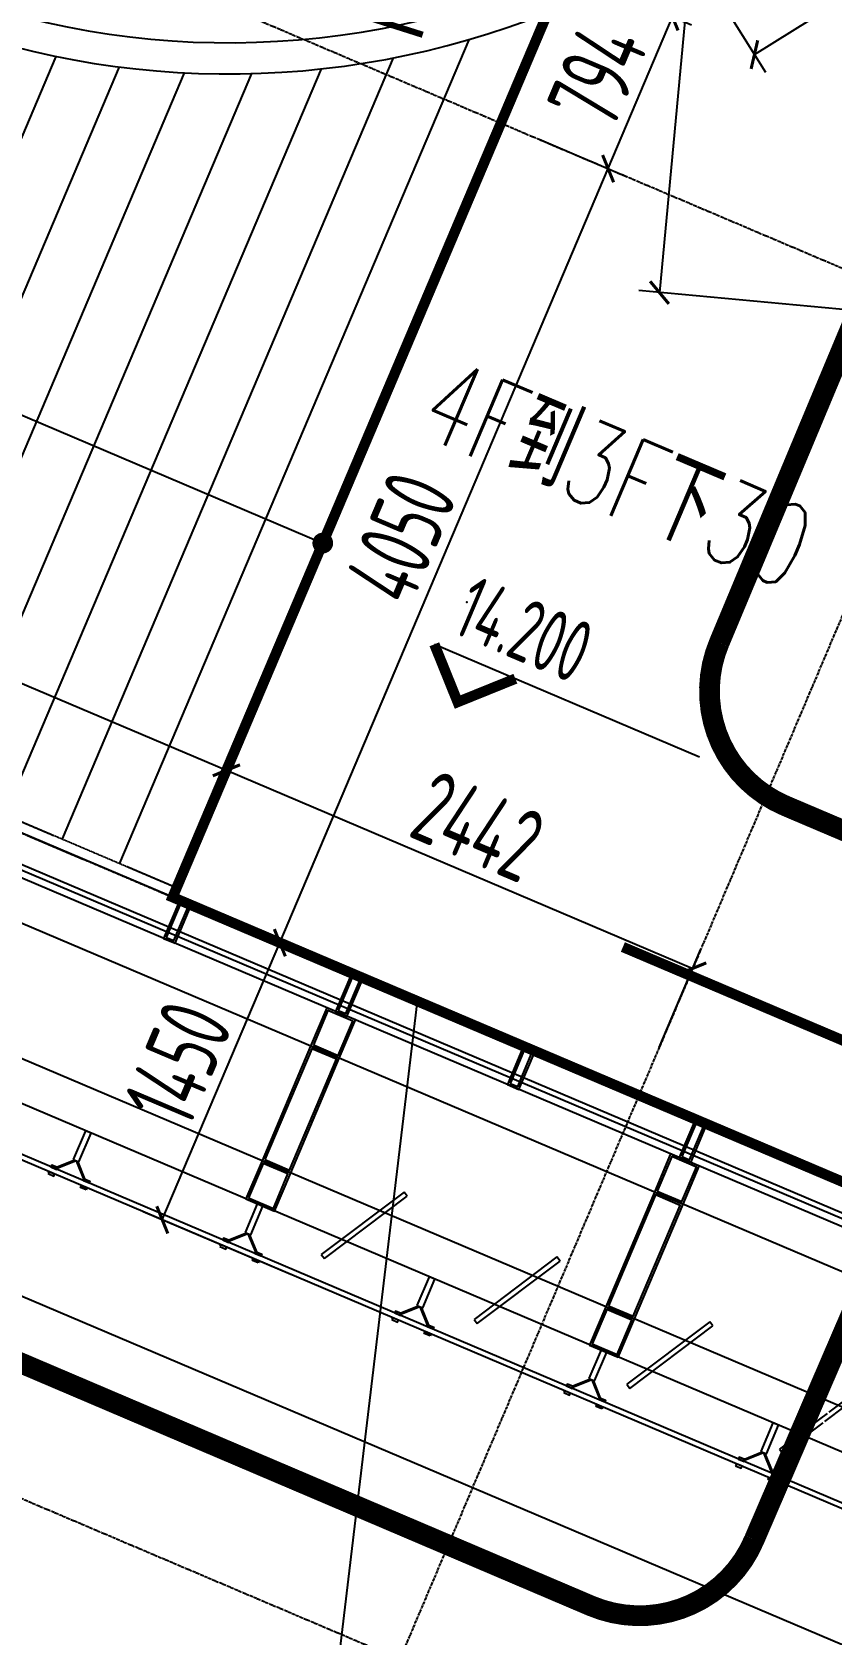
# Model space of a CAD drawing. Extents: x -3523 to 12007717, y -6694179 to 21431.
# Drawn here: x 11913870 to 11917725, y -6429750 to -6422030 of the extents above; entities that cross this region are included whole.
import ezdxf
from ezdxf.enums import TextEntityAlignment as Align

# ---------------------------------------------------------------- set-up
doc = ezdxf.new("R2010")
doc.units = 0
doc.header["$LTSCALE"] = 10
doc.header["$MEASUREMENT"] = 0
for name, pattern in [('A3-RG-axis-100$0$CENTER', [2, 1.25, -0.25, 0.25, -0.25]), ('A3-RI-4F$0$DASH', [0.35, 0.25, -0.1]), ('A3-RV-4F$0$DASH', [0.35, 0.25, -0.1]), ('A3-SYMB-4F-100$0$$AUDIT_BAD_LTYPE2', [0]), ('DASHED2', [0.375, 0.25, -0.125])]:
    doc.linetypes.add(name, pattern=pattern)
for name, color, linetype in [('A-CLOD', 200, 'Continuous'), ('A3-RB-4F-100$0$A-DIMS-100', 1, 'Continuous'), ('A3-RG-axis-100$0$A-DIMS-100', 1, 'Continuous'), ('A3-RG-axis-100$0$A-GRID', 1, 'A3-RG-axis-100$0$CENTER'), ('A3-RI-4F$0$A-DETAILS', 11, 'Continuous'), ('A3-RI-4F$0$A-FACD-ALUM', 30, 'Continuous'), ('A3-RI-4F$0$A-FLOR', 2, 'Continuous'), ('A3-RI-4F$0$A-GLAZ', 140, 'Continuous'), ('A3-RI-4F$0$A-WALL-FINI', 95, 'Continuous'), ('A3-RM-4F$0$0P-1', 191, 'Continuous'), ('A3-RV-4F$0$A-STRS', 50, 'Continuous'), ('A3-RV-4F$0$A-STRS-HRAL', 80, 'Continuous'), ('A3-RV-4F$0$A-SYMB-STRS', 1, 'Continuous'), ('A3-SYMB-4F-100$0$$AUDIT_BAD_LAYER1', 7, 'Continuous'), ('A3-SYMB-4F-100$0$A-SYMB', 4, 'Continuous'), ('A3-SYMB-4F-100$0$A-SYMB-NAME', 4, 'Continuous'), ('A3-SYMB-4F-100$0$A-SYMB-NAME-E', 4, 'Continuous'), ('A3-SYMB-4F-100$0$A-SYMB-STRS', 1, 'Continuous')]:
    doc.layers.add(name, color=color, linetype=linetype)
doc.layers.add('A3-RI-4F$0$临时层', color=140, linetype='Continuous', plot=False)
doc.styles.add('A3-RB-4F-100$0$XD2008', font='xd-hzs.shx', dxfattribs={"width": 0.7, "bigfont": 'xd-hztxt.shx'})
doc.styles.add('A3-RG-axis-100$0$XD2008', font='xd-hzs.shx', dxfattribs={"width": 0.7, "bigfont": 'xd-hztxt.shx'})
doc.styles.add('A3-SYMB-4F-100$0$ECADI-TXT', font='simplex.shx', dxfattribs={"bigfont": 'hztxt.shx'})
doc.styles.add('A3-SYMB-4F-100$0$XD2008', font='hzs.shx', dxfattribs={"width": 0.7, "bigfont": 'hztxt.shx'})
doc.dimstyles.new('A3-RB-4F-100$0$XD100$0', dxfattribs={"dimscale": 100, "dimtxt": 3.5, "dimasz": 1, "dimexe": 1, "dimexo": 2, "dimgap": 0.5, "dimtad": 1, "dimdec": 0, "dimdsep": 46, "dimtxsty": 'A3-RB-4F-100$0$XD2008', "dimblk1": 'A3-RB-4F-100$0$_ARCHTICK', "dimblk2": 'A3-RB-4F-100$0$_ARCHTICK', "dimsah": 1, "dimcen": 2.5, "dimclrt": 4, "dimaunit": 1, "dimadec": 0, "dimazin": 0, "dimtfac": 1, "dimtdec": 0, "dimtix": 1, "dimtmove": 0, "dimatfit": 3, "dimfxl": 0, "dimtolj": 1, "dimtzin": 0, "dimarcsym": 0})
doc.dimstyles.new('A3-RG-axis-100$0$XD100$0', dxfattribs={"dimscale": 100, "dimtxt": 3.5, "dimasz": 1, "dimexe": 1, "dimexo": 2, "dimgap": 0.5, "dimtad": 1, "dimdec": 0, "dimdsep": 46, "dimtxsty": 'A3-RG-axis-100$0$XD2008', "dimblk1": 'A3-RG-axis-100$0$_ARCHTICK', "dimblk2": 'A3-RG-axis-100$0$_ARCHTICK', "dimsah": 1, "dimcen": 2.5, "dimclrt": 4, "dimaunit": 1, "dimadec": 0, "dimazin": 0, "dimtfac": 1, "dimtdec": 0, "dimtix": 1, "dimtmove": 0, "dimatfit": 3, "dimfxl": 0, "dimtolj": 1, "dimtzin": 0, "dimarcsym": 0})

# ---------------------------------------------------------------- blocks, each defined once
blk = doc.blocks.new('A3-RI-4F$0$MRY-m_louver-vert-center - 4250h x 2500w x 500d - 25t - 800 oc - -30 deg-1447191-3RD FLOOR PLAN')
at = {"layer": 'A3-RI-4F$0$A-FACD-ALUM'}
for p, q in [((-1221.7, -87.5), (-1292.5, -210.3)), ((-1263.7, -210.3), (-1200, -100)), ((-1200, -100), (-1221.7, -87.5)), ((-421.7, -87.5), (-671.7, -520.5)), ((-650, -533), (-400, -100)), ((-400, -100), (-421.7, -87.5)), ((378.3, -87.5), (128.3, -520.5)), ((150, -533), (400, -100)), ((400, -100), (378.3, -87.5)), ((1178.3, -87.5), (928.3, -520.5)), ((950, -533), (1200, -100)), ((1200, -100), (1178.3, -87.5)), ((-1343.5, -348.5), (-1266.5, -215.3)), ((-1295.4, -215.3), (-1343.5, -298.5)), ((-1348.5, -307.2), (-1471.7, -520.5)), ((-1450, -533), (-1348.5, -357.2)), ((-1471.7, -520.5), (-1450, -533)), ((-671.7, -520.5), (-650, -533)), ((128.3, -520.5), (150, -533)), ((928.3, -520.5), (950, -533))]:
    blk.add_line(p, q, dxfattribs=at)
blk = doc.blocks.new('A3-RI-4F')
at = {"layer": 'A3-RI-4F$0$A-DETAILS'}
for p, q in [((11914075.6, -6427463), (11913990.3, -6427497.4)), ((11914082.1, -6427465.8), (11913990.3, -6427502.8)), ((11914082.1, -6427465.8), (11914119.1, -6427557.5)), ((11914088.6, -6427468.5), (11914123, -6427553.8)), ((11914910.5, -6427817.4), (11914818.7, -6427854.5)), ((11914904, -6427814.7), (11914818.8, -6427849.1)), ((11914910.5, -6427817.4), (11914947.6, -6427909.2)), ((11914917, -6427820.2), (11914951.5, -6427905.4)), ((11915732.5, -6428166.3), (11915647.2, -6428200.8)), ((11915739, -6428169.1), (11915647.2, -6428206.2)), ((11915739, -6428169.1), (11915776.1, -6428260.9)), ((11915745.5, -6428171.8), (11915779.9, -6428257.1)), ((11916567.4, -6428520.7), (11916475.6, -6428557.8)), ((11916560.9, -6428518), (11916475.7, -6428552.4)), ((11916567.4, -6428520.7), (11916604.5, -6428612.5)), ((11916573.9, -6428523.5), (11916608.4, -6428608.7)), ((11917389.4, -6428869.6), (11917304.1, -6428904.1)), ((11917395.9, -6428872.4), (11917304.1, -6428909.5)), ((11917395.9, -6428872.4), (11917433, -6428964.2)), ((11917402.4, -6428875.2), (11917436.8, -6428960.4))]:
    blk.add_line(p, q, dxfattribs=at)
for points in [[(11914503.8, -6426395.5), (11914559, -6426418.9), (11914637.2, -6426234.8), (11914581.9, -6426211.4)], [(11914516.9, -6426390.2), (11914553.7, -6426405.8), (11914624.1, -6426240.1), (11914587.2, -6426224.5)], [(11915332.2, -6426747.1), (11915387.5, -6426770.6), (11915465.6, -6426586.5), (11915410.4, -6426563)], [(11915345.4, -6426741.8), (11915382.2, -6426757.5), (11915452.5, -6426591.8), (11915415.7, -6426576.1)], [(11915212.7, -6426913.6), (11915350.8, -6426972.2), (11915428.9, -6426788.1), (11915290.8, -6426729.5)], [(11915225.8, -6426908.3), (11915345.5, -6426959.1), (11915415.8, -6426793.4), (11915296.1, -6426742.6)], [(11914978.2, -6427465.9), (11915116.3, -6427524.5), (11915350.8, -6426972.2), (11915212.7, -6426913.6)], [(11914991.3, -6427460.6), (11915111, -6427511.4), (11915337.6, -6426977.5), (11915218, -6426926.7)], [(11916160.7, -6427098.8), (11916215.9, -6427122.2), (11916294.1, -6426938.1), (11916238.8, -6426914.7)], [(11916173.8, -6427093.5), (11916210.6, -6427109.1), (11916281, -6426943.4), (11916244.1, -6426927.8)], [(11914068.3, -6427459.9), (11914095.9, -6427471.6), (11914154.5, -6427333.5), (11914126.9, -6427321.8)], [(11916989.2, -6427450.4), (11917044.4, -6427473.9), (11917122.5, -6427289.8), (11917067.3, -6427266.3)], [(11917002.3, -6427445.1), (11917039.1, -6427460.8), (11917109.4, -6427295.1), (11917072.6, -6427279.4)], [(11913960.7, -6427495.7), (11913988.3, -6427507.4), (11913992.2, -6427498.2), (11913964.6, -6427486.5)], [(11914900.1, -6427650), (11915038.2, -6427708.7), (11915116.3, -6427524.5), (11914978.2, -6427465.9)], [(11914913.2, -6427644.7), (11915032.9, -6427695.5), (11915103.2, -6427529.8), (11914983.5, -6427479.1)], [(11916869.6, -6427617), (11917007.7, -6427675.6), (11917085.8, -6427491.5), (11916947.7, -6427432.9)], [(11916882.7, -6427611.7), (11917002.4, -6427662.4), (11917072.7, -6427496.8), (11916953, -6427446)], [(11913947, -6427527.9), (11913974.6, -6427539.7), (11913978.6, -6427530.5), (11913950.9, -6427518.7)], [(11914144.8, -6427573.9), (11914117.2, -6427562.2), (11914121.1, -6427552.9), (11914148.7, -6427564.7)], [(11914131.1, -6427606.1), (11914103.5, -6427594.4), (11914107.4, -6427585.2), (11914135, -6427596.9)], [(11916635.1, -6428169.3), (11916773.2, -6428227.9), (11917007.7, -6427675.6), (11916869.6, -6427617)], [(11916648.3, -6428164), (11916767.9, -6428214.8), (11916994.5, -6427680.9), (11916874.9, -6427630.1)], [(11914896.7, -6427811.6), (11914924.3, -6427823.3), (11914982.9, -6427685.2), (11914955.3, -6427673.5)], [(11914775.5, -6427879.6), (11914803.1, -6427891.3), (11914807, -6427882.1), (11914779.4, -6427870.4)], [(11914789.2, -6427847.4), (11914816.8, -6427859.1), (11914820.7, -6427849.9), (11914793.1, -6427838.2)], [(11914959.6, -6427957.7), (11914932, -6427946), (11914935.9, -6427936.8), (11914963.5, -6427948.5)], [(11914973.3, -6427925.5), (11914945.6, -6427913.8), (11914949.6, -6427904.6), (11914977.2, -6427916.3)], [(11915725.2, -6428163.2), (11915752.8, -6428174.9), (11915811.4, -6428036.9), (11915783.8, -6428025.1)], [(11916557, -6428353.4), (11916695.1, -6428412), (11916773.2, -6428227.9), (11916635.1, -6428169.3)], [(11916570.1, -6428348.1), (11916689.8, -6428398.9), (11916760.1, -6428233.2), (11916640.4, -6428182.4)], [(11915603.9, -6428231.3), (11915631.6, -6428243), (11915635.5, -6428233.8), (11915607.8, -6428222.1)], [(11915617.6, -6428199), (11915645.2, -6428210.8), (11915649.1, -6428201.6), (11915621.5, -6428189.8)], [(11915801.7, -6428277.2), (11915774.1, -6428265.5), (11915778, -6428256.3), (11915805.6, -6428268)], [(11915788, -6428309.4), (11915760.4, -6428297.7), (11915764.3, -6428288.5), (11915791.9, -6428300.2)], [(11916553.6, -6428514.9), (11916581.2, -6428526.6), (11916639.8, -6428388.5), (11916612.2, -6428376.8)], [(11916432.4, -6428582.9), (11916460, -6428594.6), (11916463.9, -6428585.4), (11916436.3, -6428573.7)], [(11916446.1, -6428550.7), (11916473.7, -6428562.4), (11916477.6, -6428553.2), (11916450, -6428541.5)], [(11916616.5, -6428661.1), (11916588.9, -6428649.3), (11916592.8, -6428640.1), (11916620.4, -6428651.9)], [(11916630.2, -6428628.8), (11916602.6, -6428617.1), (11916606.5, -6428607.9), (11916634.1, -6428619.6)], [(11917382.1, -6428866.5), (11917409.7, -6428878.3), (11917468.3, -6428740.2), (11917440.7, -6428728.5)], [(11917260.9, -6428934.6), (11917288.5, -6428946.3), (11917292.4, -6428937.1), (11917264.8, -6428925.4)], [(11917274.5, -6428902.4), (11917302.1, -6428914.1), (11917306, -6428904.9), (11917278.4, -6428893.2)], [(11917458.6, -6428980.5), (11917431, -6428968.8), (11917434.9, -6428959.6), (11917462.5, -6428971.3)], [(11917445, -6429012.7), (11917417.3, -6429001), (11917421.2, -6428991.8), (11917448.9, -6429003.5)]]:
    blk.add_lwpolyline(points, close=True, dxfattribs=at)
at = {"layer": 'A3-RI-4F$0$A-FLOR', "linetype": 'A3-RI-4F$0$DASH', "const_width": 50}
blk.add_lwpolyline([(11907835.3, -6369053.3), (11897656.1, -6393034), (11898128.3, -6393234.3, -0.084697), (11913933.8, -6391266.8), (11915314, -6394764.5, -0.031408), (11917936.9, -6393922), (11918378.7, -6395666.9), (11918415.6, -6395812.3, -0.137995), (11924069.8, -6395802.9), (11938272.6, -6400392.8, -0.63707), (11939156.2, -6407589.3), (11916413.2, -6421800.6), (11915152.9, -6424769.9), (11915014, -6425097), (11914547.2, -6426196.6), (11920044.1, -6428529.9), (11921412.2, -6425308.5), (11977074.7, -6448935.7), (11985123.7, -6429973.3), (11973295.2, -6424952.4), (11972791.6, -6425444.7)], format="xyb", dxfattribs=at)
at = {"layer": 'A3-RI-4F$0$A-GLAZ'}
for p, q in [((11920458.6, -6428885.1), (11894757.6, -6417975.7)), ((11920445.4, -6428852.3), (11894783.5, -6417959.5)), ((11921134.4, -6430568), (11893427.3, -6418807)), ((11921121.2, -6430535.2), (11893453.2, -6418790.8))]:
    blk.add_line(p, q, dxfattribs=at)
at = {"layer": 'A3-RI-4F$0$A-WALL-FINI'}
for p, q in [((11920366.3, -6428666.7), (11894928.4, -6417868.9)), ((11920472.2, -6428928.9), (11894721.4, -6417998.3)), ((11920578.2, -6429191.2), (11894514.3, -6418127.7)), ((11920901, -6429980), (11893893.2, -6418515.9)), ((11921006.9, -6430242.2), (11893686.1, -6418645.2))]:
    blk.add_line(p, q, dxfattribs=at)
at = {"layer": 'A3-RI-4F$0$临时层', "linetype": 'A3-RI-4F$0$DASH', "const_width": 50}
blk.add_lwpolyline([(11916717.6, -6426436.5), (11924155.3, -6429593.7)], dxfattribs=at)
at = {"layer": 'A3-RI-4F$0$A-FACD-ALUM', "rotation": 156.9999999996799}
blk.add_blockref('A3-RI-4F$0$MRY-m_louver-vert-center - 4250h x 2500w x 500d - 25t - 800 oc - -30 deg-1447191-3RD FLOOR PLAN', (11916329.4, -6428478.4), dxfattribs=at)
blk = doc.blocks.new('A3-RG-axis-100$0$_ARCHTICK')
at = {"color": 0, "linetype": 'ByBlock', "const_width": 0.15}
blk.add_lwpolyline([(-0.5, -0.5), (0.5, 0.5)], dxfattribs=at)
blk = doc.blocks.new('*D273')
at = {"layer": 'A3-RG-axis-100$0$A-DIMS-100', "color": 0, "lineweight": -2}
for p, q in [((11917356.3, -6418306.2), (11916894.1, -6423284.9)), ((11918637, -6418425.1), (11917256.7, -6418297)), ((11918178.1, -6423404.1), (11916794.5, -6423275.6))]:
    blk.add_line(p, q, dxfattribs=at)
at = {"layer": 'Defpoints', "color": 0}
for p in [(11918836.2, -6418443.6), (11916894.1, -6423284.9), (11918377.2, -6423422.6)]:
    blk.add_point(p, dxfattribs=at)
at = {"layer": 'A3-RG-axis-100$0$A-DIMS-100', "color": 0, "lineweight": -2, "xscale": 100, "yscale": 100, "zscale": 100}
for p, rotation in [((11917356.3, -6418306.2), 84.69567084425691), ((11916894.1, -6423284.9), 264.6956708442569)]:
    blk.add_blockref('A3-RG-axis-100$0$_ARCHTICK', p, dxfattribs=dict(at, rotation=rotation))
at = {"layer": 'A3-RG-axis-100$0$A-DIMS-100', "color": 4, "insert": (11917349.2, -6420816.4), "char_height": 350, "attachment_point": 5, "rotation": 264.69567, "style": 'A3-RG-axis-100$0$XD2008'}
blk.add_mtext('\\A1;5000', dxfattribs=at)
blk = doc.blocks.new('A3-SYMB-4F-100$0$ECADI-TAG-NAME')
at = {"layer": 'A3-SYMB-4F-100$0$A-SYMB-NAME', "style": 'A3-SYMB-4F-100$0$ECADI-TXT', "width": 0.7}
blk.add_attdef('CHINESENAME', (1.855, 1.528), '', height=4, dxfattribs=at)
at = {"layer": 'A3-SYMB-4F-100$0$A-SYMB-NAME-E', "style": 'A3-SYMB-4F-100$0$ECADI-TXT', "width": 0.7}
blk.add_attdef('ENGLISHLOW', (2.183, 6.956), '', height=2.5, dxfattribs=at)
blk = doc.blocks.new('A3-SYMB-4F-100$0$ECADI-TAG-HGHT（国标）')
at = {"color": 1, "const_width": 0.5}
blk.add_lwpolyline([(-2.121, 2.121), (0, 0), (2.121, 2.121)], dxfattribs=at)
at = {"color": 1}
blk.add_point((-1.481, 4.6), dxfattribs=at)
at = {"layer": 'A3-SYMB-4F-100$0$$AUDIT_BAD_LAYER1', "color": 1, "linetype": 'A3-SYMB-4F-100$0$$AUDIT_BAD_LTYPE2'}
blk.add_line((-2.121, 2.121), (11.768, 2.121), dxfattribs=at)
at = {"style": 'A3-SYMB-4F-100$0$XD2008', "width": 0.7}
blk.add_attdef('FL', text='', height=3, dxfattribs=at).set_placement((-2.689, 2.967), align=Align.RIGHT)
for tag, p in [('F.F.L.', (2.284, 2.967)), ('T.O.S.', (2.284, -1.104))]:
    blk.add_attdef(tag, p, '', height=3, dxfattribs=at)
blk = doc.blocks.new('A3-SYMB-4F-100')
at = {"layer": 'A3-SYMB-4F-100$0$A-SYMB'}
blk.add_lwpolyline([(11917169.2, -6431238.2), (11915281.1, -6430436.7), (11915727.3, -6426697.5)], dxfattribs=at)
ref = blk.add_blockref('A3-SYMB-4F-100$0$ECADI-TAG-HGHT（国标）', (11915921.3, -6425256.8), dxfattribs=dict(at, xscale=100, yscale=100, rotation=337))
ref.add_attrib('F.F.L.', '14.200', (11915886.5, -6424919.7), dxfattribs={"layer": '0', "height": 300, "rotation": 337, "style": 'A3-SYMB-4F-100$0$XD2008', "width": 0.7})
at = {"layer": 'A3-SYMB-4F-100$0$A-SYMB-STRS'}
ref = blk.add_blockref('A3-SYMB-4F-100$0$ECADI-TAG-NAME', (11915485.9, -6424028.3, 0), dxfattribs=dict(at, xscale=100, yscale=100, rotation=337))
ref.add_attrib('CHINESENAME', '4F到3F下30', (11915716.4, -6423960.2, 0), dxfattribs={"height": 400, "rotation": 337, "style": 'A3-SYMB-4F-100$0$ECADI-TXT', "width": 0.7})
blk = doc.blocks.new('A3-RM-4F')
at = {"layer": 'A3-RM-4F$0$0P-1'}
for points in [[(11905192.1, -6423800.8), (11904910.4, -6429175.3, -0.033124), (11938801.4, -6448159.4), (11947301.3, -6451767.4), (11970396.9, -6461570.9), (11975941.3, -6448508.9)], [(11905485.9, -6423925.6), (11905220.5, -6428990.8, -0.03293), (11938942.8, -6447893.6), (11947418.5, -6451491.3), (11970237.9, -6461177.5), (11975665.2, -6448391.7)]]:
    blk.add_lwpolyline(points, format="xyb", dxfattribs=at)
blk = doc.blocks.new('A3-RB-4F-100$0$_ARCHTICK')
at = {"color": 0, "linetype": 'ByBlock', "const_width": 0.15}
blk.add_lwpolyline([(-0.5, -0.5), (0.5, 0.5)], dxfattribs=at)
blk = doc.blocks.new('*D2881')
at = {"layer": 'A3-RB-4F-100$0$A-DIMS-100', "color": 0, "lineweight": -2}
for p, q in [((11916313.8, -6422546.7), (11916738.6, -6422727)), ((11915064.1, -6426416), (11916646.5, -6422688)), ((11914731.3, -6426274.8), (11915156.1, -6426455.1))]:
    blk.add_line(p, q, dxfattribs=at)
at = {"layer": 'Defpoints', "color": 0}
for p in [(11916129.7, -6422468.6), (11916646.5, -6422688), (11914547.2, -6426196.6)]:
    blk.add_point(p, dxfattribs=at)
at = {"layer": 'A3-RB-4F-100$0$A-DIMS-100', "color": 0, "lineweight": -2, "xscale": 100, "yscale": 100, "zscale": 100}
for p, rotation in [((11916646.5, -6422688), 66.99999810497114), ((11915064.1, -6426416), 246.9999981049711)]:
    blk.add_blockref('A3-RB-4F-100$0$_ARCHTICK', p, dxfattribs=dict(at, rotation=rotation))
at = {"layer": 'A3-RB-4F-100$0$A-DIMS-100', "color": 4, "insert": (11915648.2, -6424464.1), "char_height": 350, "attachment_point": 5, "rotation": 67, "style": 'A3-RB-4F-100$0$XD2008'}
blk.add_mtext('\\A1;4050', dxfattribs=at)
blk = doc.blocks.new('*D2882')
at = {"layer": 'A3-RB-4F-100$0$A-DIMS-100', "color": 0, "lineweight": -2}
for p, q in [((11916624.2, -6421815.5), (11917049, -6421995.8)), ((11916646.5, -6422688), (11916956.9, -6421956.8)), ((11916313.8, -6422546.7), (11916738.6, -6422727))]:
    blk.add_line(p, q, dxfattribs=at)
at = {"layer": 'Defpoints', "color": 0}
for p in [(11916440.1, -6421737.4), (11916956.9, -6421956.8), (11916129.7, -6422468.6)]:
    blk.add_point(p, dxfattribs=at)
at = {"layer": 'A3-RB-4F-100$0$A-DIMS-100', "color": 0, "lineweight": -2, "xscale": 100, "yscale": 100, "zscale": 100}
for p, rotation in [((11916956.9, -6421956.8), 66.99999810492513), ((11916646.5, -6422688), 246.9999981049251)]:
    blk.add_blockref('A3-RB-4F-100$0$_ARCHTICK', p, dxfattribs=dict(at, rotation=rotation))
at = {"layer": 'A3-RB-4F-100$0$A-DIMS-100', "color": 4, "insert": (11916594.6, -6422234.5), "char_height": 350, "attachment_point": 5, "rotation": 67, "style": 'A3-RB-4F-100$0$XD2008'}
blk.add_mtext('\\A1;794', dxfattribs=at)
blk = doc.blocks.new('*D2890')
at = {"layer": 'A3-RB-4F-100$0$A-DIMS-100', "color": 0, "lineweight": -2}
for p, q in [((11910778.8, -6424325.4), (11910979.6, -6423852.5)), ((11910940.5, -6423944.6), (11914806.6, -6425585.6)), ((11914644.9, -6425966.5), (11914845.7, -6425493.6))]:
    blk.add_line(p, q, dxfattribs=at)
at = {"layer": 'Defpoints', "color": 0}
for p in [(11910700.7, -6424509.5), (11914806.6, -6425585.6), (11914566.8, -6426150.6)]:
    blk.add_point(p, dxfattribs=at)
at = {"layer": 'A3-RB-4F-100$0$A-DIMS-100', "color": 0, "lineweight": -2, "xscale": 100, "yscale": 100, "zscale": 100}
for p, rotation in [((11910940.5, -6423944.6), 156.9999981292117), ((11914806.6, -6425585.6), 336.9999981292117)]:
    blk.add_blockref('A3-RB-4F-100$0$_ARCHTICK', p, dxfattribs=dict(at, rotation=rotation))
at = {"layer": 'A3-RB-4F-100$0$A-DIMS-100', "color": 4, "insert": (11912961.5, -6424558), "char_height": 350, "attachment_point": 5, "rotation": 337, "style": 'A3-RB-4F-100$0$XD2008'}
blk.add_mtext('\\A1;4200', dxfattribs=at)
blk = doc.blocks.new('*D2891')
at = {"layer": 'A3-RB-4F-100$0$A-DIMS-100', "color": 0, "lineweight": -2}
for p, q in [((11914644.9, -6425966.5), (11914845.7, -6425493.6)), ((11914806.6, -6425585.6), (11917054.1, -6426539.6)), ((11916892.4, -6426920.5), (11917093.2, -6426447.6))]:
    blk.add_line(p, q, dxfattribs=at)
at = {"layer": 'Defpoints', "color": 0}
for p in [(11914566.8, -6426150.6), (11917054.1, -6426539.6), (11916814.3, -6427104.6)]:
    blk.add_point(p, dxfattribs=at)
at = {"layer": 'A3-RB-4F-100$0$A-DIMS-100', "color": 0, "lineweight": -2, "xscale": 100, "yscale": 100, "zscale": 100}
for p, rotation in [((11914806.6, -6425585.6), 156.9999981292077), ((11917054.1, -6426539.6), 336.9999981292077)]:
    blk.add_blockref('A3-RB-4F-100$0$_ARCHTICK', p, dxfattribs=dict(at, rotation=rotation))
at = {"layer": 'A3-RB-4F-100$0$A-DIMS-100', "color": 4, "insert": (11916018.3, -6425855.5), "char_height": 350, "attachment_point": 5, "rotation": 337, "style": 'A3-RB-4F-100$0$XD2008'}
blk.add_mtext('\\A1;2442', dxfattribs=at)
blk = doc.blocks.new('*D3104')
at = {"layer": 'A3-RB-4F-100$0$A-DIMS-100', "color": 0, "lineweight": -2}
for p, q in [((11894121, -6419210.1), (11893885.8, -6419764.3)), ((11893924.8, -6419672.2), (11919606.9, -6430573.6)), ((11919803.1, -6430111.5), (11919567.8, -6430665.7))]:
    blk.add_line(p, q, dxfattribs=at)
at = {"layer": 'Defpoints', "color": 0}
for p in [(11894199.2, -6419026), (11919881.2, -6429927.4), (11919606.9, -6430573.6)]:
    blk.add_point(p, dxfattribs=at)
at = {"layer": 'A3-RB-4F-100$0$A-DIMS-100', "color": 0, "lineweight": -2, "xscale": 100, "yscale": 100, "zscale": 100}
for p, rotation in [((11893924.8, -6419672.2), 157.0000024797413), ((11919606.9, -6430573.6), 337.0000024797413)]:
    blk.add_blockref('A3-RB-4F-100$0$_ARCHTICK', p, dxfattribs=dict(at, rotation=rotation))
at = {"layer": 'A3-RB-4F-100$0$A-DIMS-100', "color": 4, "insert": (11906853.8, -6424915.8), "char_height": 350, "attachment_point": 5, "rotation": 337, "style": 'A3-RB-4F-100$0$XD2008'}
blk.add_mtext('\\A1;900X31=27900', dxfattribs=at)
blk = doc.blocks.new('*D3117')
at = {"layer": 'A3-RB-4F-100$0$A-DIMS-100', "color": 0, "lineweight": -2}
for p, q in [((11939341.8, -6407886.1), (11939624.8, -6408339.1)), ((11917351.6, -6422138.9), (11939571.8, -6408254.3)), ((11917121.6, -6421770.7), (11917404.6, -6422223.7))]:
    blk.add_line(p, q, dxfattribs=at)
at = {"layer": 'Defpoints', "color": 0}
for p in [(11939235.8, -6407716.5), (11939571.8, -6408254.3), (11917015.6, -6421601.1)]:
    blk.add_point(p, dxfattribs=at)
at = {"layer": 'A3-RB-4F-100$0$A-DIMS-100', "color": 0, "lineweight": -2, "xscale": 100, "yscale": 100, "zscale": 100}
for p, rotation in [((11939571.8, -6408254.3), 31.99978128126922), ((11917351.6, -6422138.9), 211.9997812812692)]:
    blk.add_blockref('A3-RB-4F-100$0$_ARCHTICK', p, dxfattribs=dict(at, rotation=rotation))
at = {"layer": 'A3-RB-4F-100$0$A-DIMS-100', "color": 4, "insert": (11928342.5, -6415005.8), "char_height": 350, "attachment_point": 5, "rotation": 31.99978, "style": 'A3-RB-4F-100$0$XD2008'}
blk.add_mtext('\\A1;26202', dxfattribs=at)
blk = doc.blocks.new('*D2474')
at = {"layer": 'A3-RB-4F-100$0$A-DIMS-100', "color": 0, "lineweight": -2}
for p, q in [((11915683.1, -6426678.8), (11914972, -6426376.9)), ((11914497.5, -6427750.7), (11915064.1, -6426416)), ((11915116.6, -6428013.5), (11914405.5, -6427711.7))]:
    blk.add_line(p, q, dxfattribs=at)
at = {"layer": 'Defpoints', "color": 0}
for p in [(11915064.1, -6426416), (11915867.2, -6426756.9), (11915300.7, -6428091.7)]:
    blk.add_point(p, dxfattribs=at)
at = {"layer": 'A3-RB-4F-100$0$A-DIMS-100', "color": 0, "lineweight": -2, "xscale": 100, "yscale": 100, "zscale": 100}
for p, rotation in [((11915064.1, -6426416), 66.99999999992404), ((11914497.5, -6427750.7), 246.9999999999241)]:
    blk.add_blockref('A3-RB-4F-100$0$_ARCHTICK', p, dxfattribs=dict(at, rotation=rotation))
at = {"layer": 'A3-RB-4F-100$0$A-DIMS-100', "color": 4, "insert": (11914573.7, -6426995.5), "char_height": 350, "attachment_point": 5, "rotation": 67, "style": 'A3-RB-4F-100$0$XD2008'}
blk.add_mtext('\\A1;1450', dxfattribs=at)
blk = doc.blocks.new('A3-RV-4F')
at = {"layer": 'A3-RV-4F$0$A-STRS'}
for p, q in [((11916440.1, -6421737.4), (11914566.8, -6426150.6)), ((11915974.3, -6422066.9), (11914290.6, -6426033.4)), ((11913984.6, -6422147.5), (11912633.7, -6425330.1)), ((11915611, -6422155), (11914014.5, -6425916.2)), ((11914289.1, -6422198.1), (11912909.9, -6425447.3)), ((11914603, -6422226.2), (11913186, -6425564.5)), ((11914927.2, -6422230.3), (11913462.2, -6425681.7)), ((11915262.7, -6422207.7), (11913738.3, -6425799))]:
    blk.add_line(p, q, dxfattribs=at)
at = {"layer": 'A3-RV-4F$0$A-STRS-HRAL', "linetype": 'A3-RV-4F$0$DASH'}
for p, q in [((11908893.2, -6423742.3), (11914566.8, -6426150.6)), ((11908891.2, -6423795.8), (11914547.2, -6426196.6)), ((11914566.8, -6426150.6), (11914547.2, -6426196.6))]:
    blk.add_line(p, q, dxfattribs=at)
at = {"layer": 'A3-RV-4F$0$A-STRS-HRAL'}
for radius, end in [(4000, 293.94798), (4150, 291.77481)]:
    blk.add_arc((11914816.5, -6418081.7), radius, 247, end, dxfattribs=at)
at = {"layer": 'A3-RV-4F$0$A-SYMB-STRS', "extrusion": (3.68978e-09, -5.67101e-09, -1)}
blk.add_line((11906296.2, -6420681.7), (11915271.1, -6424491.3, 0), dxfattribs=at)
at = {"layer": 'A3-RV-4F$0$A-SYMB-STRS', "extrusion": (1.36201e-14, -2.77104e-15, -1), "const_width": 50, "elevation": 0}
blk.add_lwpolyline([(-11915253.4, -6424508.9, 1), (-11915288.8, -6424473.7, 1)], format="xyb", close=True, dxfattribs=at)
blk = doc.blocks.new('A3-RG-axis-100')
at = {"layer": 'A3-RG-axis-100$0$A-GRID'}
for p, q in [((11924628.9, -6408694.5), (11906537.9, -6451314.1)), ((11906272, -6418284.3), (11985933, -6452098.3)), ((11905882.4, -6425723.4), (11983197.9, -6458541.9))]:
    blk.add_line(p, q, dxfattribs=at)
for radius, start, end in [(294300, 57.267208, 69.150423), (288800, 57.079997, 69.144838)]:
    blk.add_arc((11778730.7, -6694178.7), radius, start, end, dxfattribs=at)
at = {"layer": 'A3-RG-axis-100$0$A-DIMS-100'}
dim = blk.add_linear_dim(base=(11916894.1, -6423284.9), p1=(11918836.2, -6418443.6), p2=(11918377.2, -6423422.6), angle=264.69567, dimstyle='A3-RG-axis-100$0$XD100$0', override={"dimasz": 1}, dxfattribs=at)
dim.commit()
dim.dimension.update_dxf_attribs({"geometry": '*D273', "text_midpoint": (11917125.2, -6420795.6), "dimtype": 128})
blk = doc.blocks.new('A3-RB-4F-100')
at = {"layer": 'A3-RB-4F-100$0$A-DIMS-100', "xscale": 200, "yscale": 200, "zscale": 200, "rotation": 297.4540172604794}
blk.add_blockref('A3-RB-4F-100$0$_ARCHTICK', (11915617.9, -6422000.6), dxfattribs=at)
at = {"layer": 'A3-RB-4F-100$0$A-DIMS-100'}
for p1, p2, distance, override, picture, middle in [((11917015.6, -6421601.1), (11939235.8, -6407716.5), -634.1, {"dimasz": 1, "dimadec": 3}, '*D3117', (11928342.5, -6415005.8)), ((11916129.7, -6422468.6), (11916440.1, -6421737.4), -561.4, {"dimasz": 1, "dimadec": 3}, '*D2882', (11916594.6, -6422234.5)), ((11914547.2, -6426196.6), (11916129.7, -6422468.6), -561.4, {"dimasz": 1, "dimadec": 3}, '*D2881', (11915648.2, -6424464.1)), ((11910700.7, -6424509.5), (11914566.8, -6426150.6), 613.8, {"dimasz": 1, "dimadec": 3}, '*D2890', (11912961.5, -6424558)), ((11914566.8, -6426150.6), (11916814.3, -6427104.6), 613.8, {"dimasz": 1, "dimadec": 3}, '*D2891', (11916018.3, -6425855.5)), ((11915300.7, -6428091.7), (11915867.2, -6426756.9), 872.5, {"dimadec": 3}, '*D2474', (11914573.7, -6426995.5))]:
    dim = blk.add_aligned_dim(p1=p1, p2=p2, distance=distance, dimstyle='A3-RB-4F-100$0$XD100$0', override=override, dxfattribs=at)
    dim.commit()
    dim.dimension.update_dxf_attribs({"geometry": picture, "text_midpoint": middle})
dim = blk.add_aligned_dim(p1=(11894199.2, -6419026), p2=(11919881.2, -6429927.4), distance=-702.1, text='900X31=27900', dimstyle='A3-RB-4F-100$0$XD100$0', override={"dimasz": 1, "dimadec": 3}, dxfattribs=at)
dim.commit()
dim.dimension.update_dxf_attribs({"geometry": '*D3104', "text_midpoint": (11906853.8, -6424915.8)})

msp = doc.modelspace()

# ---------------------------------------------------------------- linework, layer by layer
at = {"layer": 'A-CLOD', "linetype": 'DASHED2', "const_width": 100}
for points in [[(11925732.2, -6406095.6), (11943019.1, -6413470.6, -0.413788), (11943336.1, -6414257), (11935490.2, -6432740.9, -0.414214), (11934703.5, -6433058.7), (11917500.5, -6425756.5, -0.414214), (11917182.6, -6424969.8), (11924944.6, -6406413.2, -0.414639)], [(11905763.4, -6416324.8), (11919721.1, -6422265.5, -0.414212), (11920039, -6423052.3), (11917350.5, -6429291.7, -0.414214), (11916563.7, -6429609.6), (11902639.9, -6423683.4, -0.414214), (11902322, -6422896.7), (11904976.7, -6416642.7, -0.414215)]]:
    msp.add_lwpolyline(points, format="xyb", close=True, dxfattribs=at)

# ---------------------------------------------------------------- block references
for name in ['A3-RB-4F-100', 'A3-RI-4F', 'A3-RG-axis-100', 'A3-SYMB-4F-100', 'A3-RM-4F', 'A3-RV-4F']:
    msp.add_blockref(name, (0, 0))

doc.saveas('drawing.dxf')
